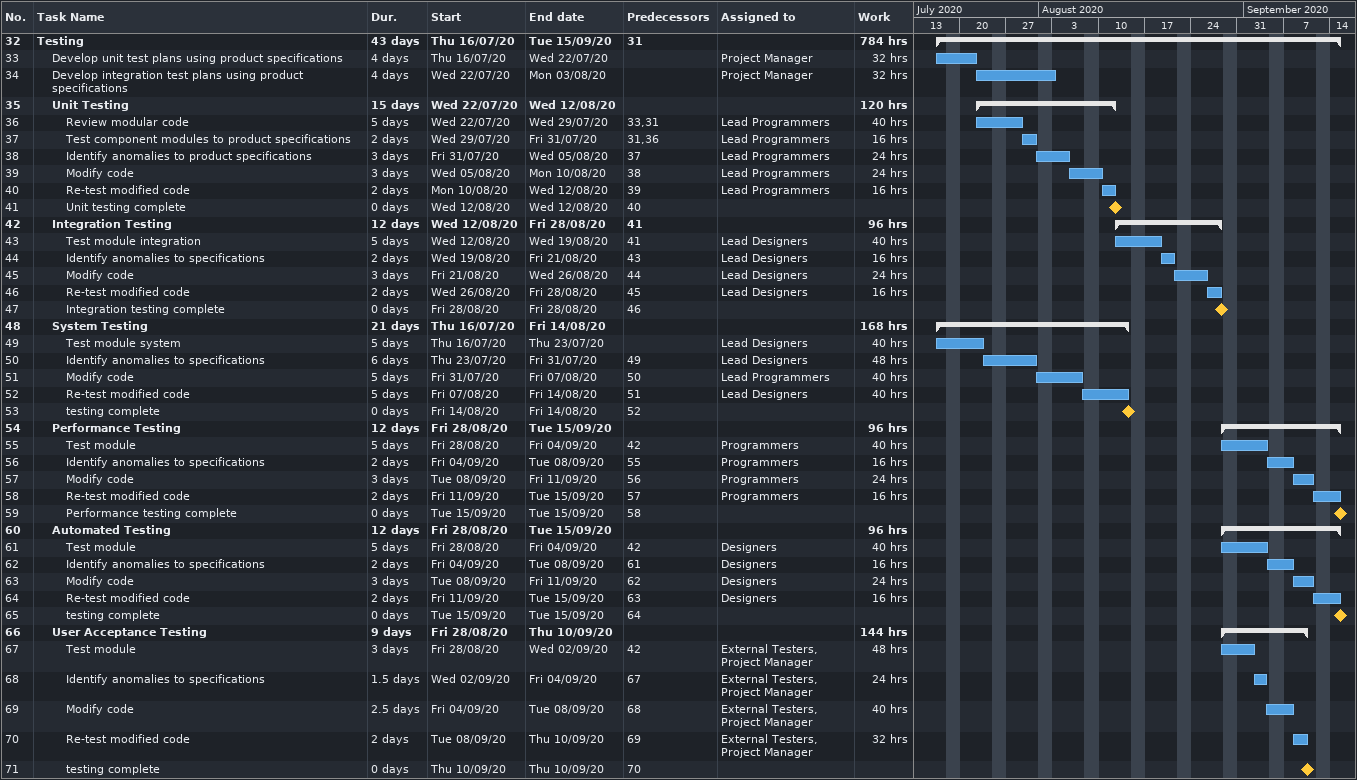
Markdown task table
| ID | Level | Task | Duration | Start | Finish | Predecessors | Resources | Work (h) |
|---|---|---|---|---|---|---|---|---|
| 32 | 1 | **Testing** | 43d | 2020-07-16 | 2020-09-15 | 31 |  | 784 |
| 33 | 2 | Develop unit test plans using product specifications | 4d | 2020-07-16 | 2020-07-22 |  | Project Manager | 32 |
| 34 | 2 | Develop integration test plans using product specifications | 4d | 2020-07-22 | 2020-08-03 |  | Project Manager | 32 |
| 35 | 2 | **Unit Testing** | 15d | 2020-07-22 | 2020-08-12 |  |  | 120 |
| 36 | 3 | Review modular code | 5d | 2020-07-22 | 2020-07-29 | 33, 31 | Lead Programmers | 40 |
| 37 | 3 | Test component modules to product specifications | 2d | 2020-07-29 | 2020-07-31 | 31, 36 | Lead Programmers | 16 |
| 38 | 3 | Identify anomalies to product specifications | 3d | 2020-07-31 | 2020-08-05 | 37 | Lead Programmers | 24 |
| 39 | 3 | Modify code | 3d | 2020-08-05 | 2020-08-10 | 38 | Lead Programmers | 24 |
| 40 | 3 | Re-test modified code | 2d | 2020-08-10 | 2020-08-12 | 39 | Lead Programmers | 16 |
| 41 | 3 | Unit testing complete | 0d | 2020-08-12 | 2020-08-12 | 40 |  |  |
| 42 | 2 | **Integration Testing** | 12d | 2020-08-12 | 2020-08-28 | 41 |  | 96 |
| 43 | 3 | Test module integration | 5d | 2020-08-12 | 2020-08-19 | 41 | Lead Designers | 40 |
| 44 | 3 | Identify anomalies to specifications | 2d | 2020-08-19 | 2020-08-21 | 43 | Lead Designers | 16 |
| 45 | 3 | Modify code | 3d | 2020-08-21 | 2020-08-26 | 44 | Lead Designers | 24 |
| 46 | 3 | Re-test modified code | 2d | 2020-08-26 | 2020-08-28 | 45 | Lead Designers | 16 |
| 47 | 3 | Integration testing complete | 0d | 2020-08-28 | 2020-08-28 | 46 |  |  |
| 48 | 2 | **System Testing** | 21d | 2020-07-16 | 2020-08-14 |  |  | 168 |
| 49 | 3 | Test module system | 5d | 2020-07-16 | 2020-07-23 |  | Lead Designers | 40 |
| 50 | 3 | Identify anomalies to specifications | 6d | 2020-07-23 | 2020-07-31 | 49 | Lead Designers | 48 |
| 51 | 3 | Modify code | 5d | 2020-07-31 | 2020-08-07 | 50 | Lead Programmers | 40 |
| 52 | 3 | Re-test modified code | 5d | 2020-08-07 | 2020-08-14 | 51 | Lead Designers | 40 |
| 53 | 3 | testing complete | 0d | 2020-08-14 | 2020-08-14 | 52 |  |  |
| 54 | 2 | **Performance Testing** | 12d | 2020-08-28 | 2020-09-15 |  |  | 96 |
| 55 | 3 | Test module | 5d | 2020-08-28 | 2020-09-04 | 42 | Programmers | 40 |
| 56 | 3 | Identify anomalies to specifications | 2d | 2020-09-04 | 2020-09-08 | 55 | Programmers | 16 |
| 57 | 3 | Modify code | 3d | 2020-09-08 | 2020-09-11 | 56 | Programmers | 24 |
| 58 | 3 | Re-test modified code | 2d | 2020-09-11 | 2020-09-15 | 57 | Programmers | 16 |
| 59 | 3 | Performance testing complete | 0d | 2020-09-15 | 2020-09-15 | 58 |  |  |
| 60 | 2 | **Automated Testing** | 12d | 2020-08-28 | 2020-09-15 |  |  | 96 |
| 61 | 3 | Test module | 5d | 2020-08-28 | 2020-09-04 | 42 | Designers | 40 |
| 62 | 3 | Identify anomalies to specifications | 2d | 2020-09-04 | 2020-09-08 | 61 | Designers | 16 |
| 63 | 3 | Modify code | 3d | 2020-09-08 | 2020-09-11 | 62 | Designers | 24 |
| 64 | 3 | Re-test modified code | 2d | 2020-09-11 | 2020-09-15 | 63 | Designers | 16 |
| 65 | 3 | testing complete | 0d | 2020-09-15 | 2020-09-15 | 64 |  |  |
| 66 | 2 | **User Acceptance Testing** | 9d | 2020-08-28 | 2020-09-10 |  |  | 144 |
| 67 | 3 | Test module | 3d | 2020-08-28 | 2020-09-02 | 42 | External Testers, Project Manager | 48 |
| 68 | 3 | Identify anomalies to specifications | 1.5d | 2020-09-02 | 2020-09-04 | 67 | External Testers, Project Manager | 24 |
| 69 | 3 | Modify code | 2.5d | 2020-09-04 | 2020-09-08 | 68 | External Testers, Project Manager | 40 |
| 70 | 3 | Re-test modified code | 2d | 2020-09-08 | 2020-09-10 | 69 | External Testers, Project Manager | 32 |
| 71 | 3 | testing complete | 0d | 2020-09-10 | 2020-09-10 | 70 |  |  |
